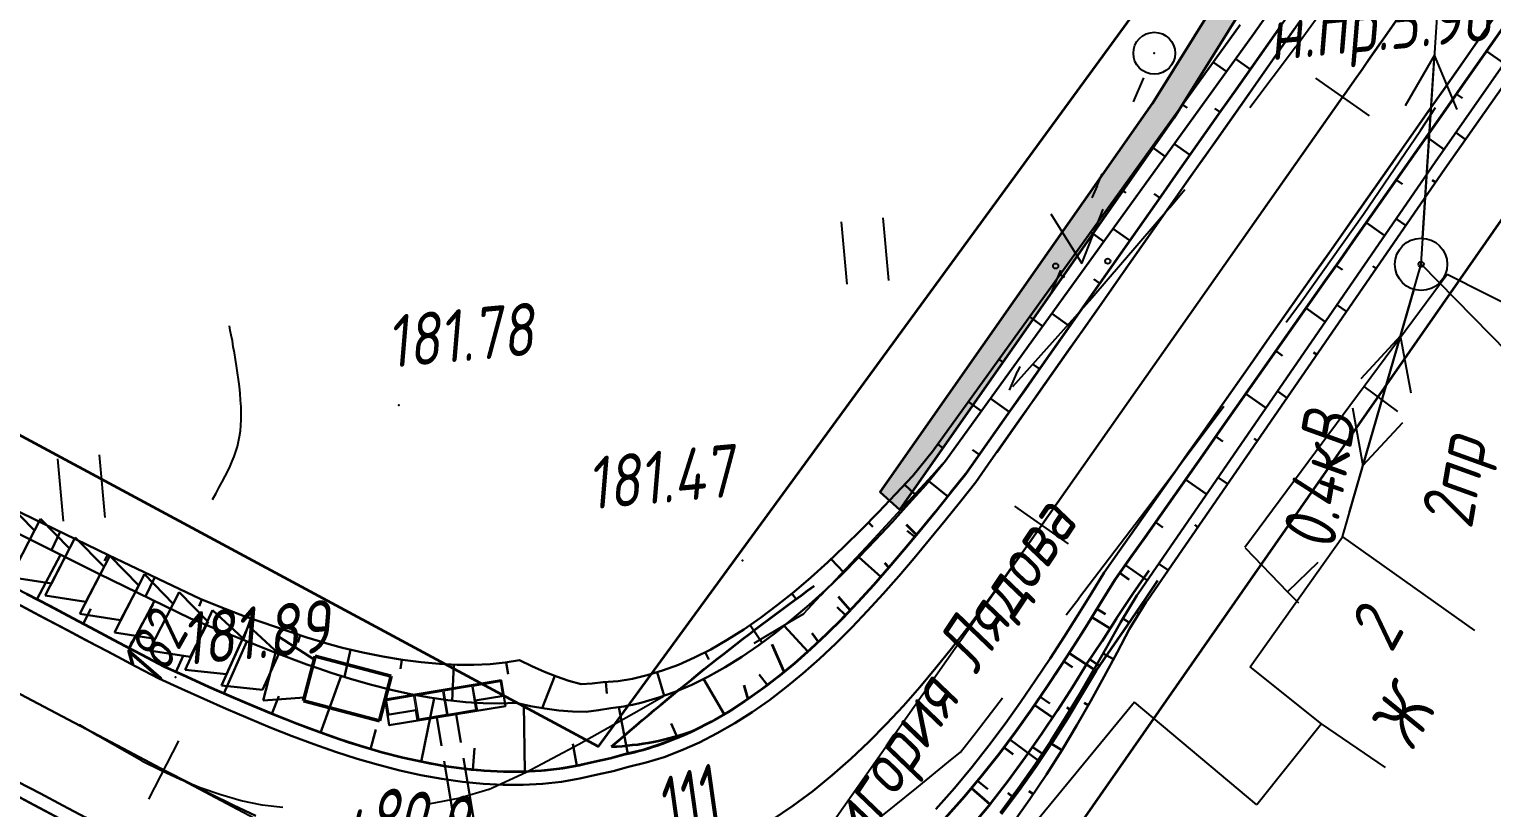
# Paper-space layout 'Лист3' of a CAD drawing. Header units: millimetres. Extents: x -693 to 409, y -3 to 286.
# Drawn here: x 282.4 to 338.3, y 130 to 159.7 of the extents above; entities that cross this region are included whole.
import ezdxf

# ---------------------------------------------------------------- set-up
doc = ezdxf.new("R2010")
doc.units = ezdxf.units.MM
for name, pattern in [('ACAD_ISO02W100', [15, 12, -3]), ('CONTI', [0]), ('STROT', [1.7, 0.5, -1.2])]:
    doc.linetypes.add(name, pattern=pattern)
for name, color, linetype, lineweight in [('10', 1, 'Continuous', 35), ('КОПИЯ_ОСЬ_13_ОТКОСЫ', 7, 'Continuous', 30), ('КОПИЯ_ОСЬ_ГРАНИЦЫ_ПОЛОС', 7, 'Continuous', 30), ('КОПИЯ_ОСЬ_ОТКОСЫ', 7, 'Continuous', 30), ('ОСЬ_ВЕРХ_ПОКРЫТИЯ_ГРАНИЦЫ_ПОЛОС', 7, 'Continuous', 30), ('ОСЬ_ВЕРХ_ПОКРЫТИЯ_ОСЬ', 1, 'Continuous', 30), ('Ось_примыкания', 1, 'Continuous', 35), ('Тротуар', 40, 'Continuous', 35), ('Трубы мет.', 7, 'ACAD_ISO02W100', 30)]:
    doc.layers.add(name, color=color, linetype=linetype, lineweight=lineweight)
for name, color, linetype in [('GOR_BDEFAULT', 212, 'CONTI'), ('NAD_MDEFAULT', 7, 'CONTI'), ('PI_OTDEFAULT', 172, 'CONTI'), ('PI_TTDEFAULT', 5, 'CONTI'), ('SIT_LDEFAULT', 7, 'CONTI'), ('USLZNDEFAULT', 7, 'CONTI'), ('ZAPSKDEFAULT', 7, 'CONTI'), ('канава', 7, 'Continuous'), ('канавы', 14, 'Continuous'), ('КОПИЯ_ОСЬ_ТАНГЕНСЫ', 1, 'Continuous'), ('ОСЬ_ВЕРХ_ПОКРЫТИЯ_ОТКОСЫ', 7, 'Continuous'), ('ОСЬ_ВЕРХ_ПОКРЫТИЯ_ПИКЕТЫ', 1, 'Continuous')]:
    doc.layers.add(name, color=color, linetype=linetype)
doc.styles.add('eskd', font='isocpeur.ttf', dxfattribs={"width": 1.2, "height": 2})
doc.styles.add('SHRFT', font='isocpeui.ttf')
doc.styles.get("Standard").update_dxf_attribs({"font": 'isocpeui.ttf'})

# ---------------------------------------------------------------- blocks, each defined once
blk = doc.blocks.new('BL_2011')
at = {"color": 0}
for p, q in [((0, 0), (0, 2.4)), ((1.6, 0), (1.6, 2.4))]:
    blk.add_line(p, q, dxfattribs=at)
blk = doc.blocks.new('BL_2014')
at = {"color": 0}
for p, q in [((-1, 2), (0, 0)), ((0, 0), (1, 2))]:
    blk.add_line(p, q, dxfattribs=at)
for centre in [(-1, 0), (1, 0)]:
    blk.add_circle(centre, 0.1, dxfattribs=at)
blk = doc.blocks.new('BL_26')
at = {"color": 0}
for radius in [1, 0.1]:
    blk.add_circle((0, 0), radius, dxfattribs=at)
blk = doc.blocks.new('A$C76A07AE2')
at = {"layer": 'Трубы мет.', "linetype": 'Continuous', "lineweight": 0}
for p, q in [((-4, 45), (-1.3, 45)), ((-18.9, 44.2), (-8, 44.2)), ((-18.9, 44.2), (-18.9, 23)), ((-18.9, 23), (0, 23)), ((-18.9, 22.1), (-0.9, 22.1)), ((-18.9, 22.1), (-18.9, 21.8)), ((-18.9, 21.8), (-18.9, 0.5)), ((-0.9, 22.1), (-0.9, 0.5)), ((-18.9, -0.5), (-18.9, -20.5)), ((-0.9, -0.5), (-0.9, -20.5)), ((-18.9, -20.5), (-18.9, -22)), ((-18.9, -22), (-0.9, -22)), ((-0.9, -20.5), (-0.9, -22)), ((-18.9, -23), (0, -23)), ((-18.9, -23), (-18.9, -44.1)), ((-18.9, -44.1), (-8, -44.1))]:
    blk.add_line(p, q, dxfattribs=at)
at = {"layer": 'Трубы мет.', "linetype": 'Continuous'}
blk.add_lwpolyline([(-20, -45), (0, -45), (0, 45), (-20, 45)], close=True, dxfattribs=at)
for points in [[(-8, 45), (-8, 23), (0, 23)], [(-8, -45), (-8, -23), (0, -23)]]:
    blk.add_lwpolyline(points, dxfattribs=at)
at = {"layer": 'Трубы мет.', "linetype": 'Continuous', "lineweight": 0}
for points in [[(-18.9, 0.5), (-0.9, 0.5)], [(-18.9, -0.5), (-0.9, -0.5)]]:
    blk.add_lwpolyline(points, dxfattribs=at)
blk = doc.blocks.new('6')
at = {"layer": 'канава', "color": 5, "linetype": 'Continuous', "lineweight": 30}
for p, q in [((-1.5, -1.25), (-1.5, 1.25)), ((0, 0.75), (-1.5, 1.25)), ((0, 0.75), (0, -0.75)), ((0, -0.75), (-1.5, -1.25))]:
    blk.add_line(p, q, dxfattribs=at)

psp = doc.layouts.new('Лист3')

# ---------------------------------------------------------------- hatches: boundary and pattern name
at = {"layer": 'Тротуар', "lineweight": 30, "ltscale": 7}
psp.add_hatch(color=256, dxfattribs=at).paths.add_polyline_path([(362.212, 210.483), (361.132, 210.669), (357.971, 205.964), (335.791, 173.644), (325.345, 156.91), (314.938, 142.055), (315.693, 141.389), (326.184, 156.366), (336.627, 173.096), (354.232, 198.748), (354.798, 199.572), (358.798, 205.402)])

# ---------------------------------------------------------------- linework, layer by layer
at = {"layer": '10'}
for points in [[(-201.845, 226.09), (-119.354, 211.267), (-58.928, 198.351), (-31.804, 194.53), (-35.738, 185.577), (-30.26, 184.27), (18.471, 176.693), (64.3, 176.26), (69.149, 185.868), (125.989, 184.912), (149.137, 180.801), (153.326, 179.613), (212.384, 159.099), (249.884, 143.094), (249.884, 143.094), (249.884, 143.094), (249.884, 143.094), (292.362, 122.163), (291.967, 119.339), (310.11, 111.491), (377.34, 207.882)], [(360.244, 210.822), (358.1, 207.427), (356.299, 208.751), (331.706, 173.712), (333.589, 172.627), (304.151, 132.344), (257.263, 157.562), (256.294, 158.064), (220.993, 174.412), (210.024, 179.484), (180.567, 192.342), (177.583, 192.692), (134.863, 197.815), (126.861, 198.542), (83.637, 200.677)]]:
    psp.add_lwpolyline(points, dxfattribs=at)
at = {"layer": 'GOR_BDEFAULT', "color": 212, "elevation": 182, "flags": 128}
for points in [[(289.418, 141.781), (289.55, 142.022), (289.67, 142.245), (289.788, 142.458), (289.894, 142.663), (289.999, 142.858), (290.084, 143.057), (290.167, 143.246), (290.238, 143.426), (290.302, 143.618), (290.364, 143.8), (290.407, 143.996), (290.451, 144.191), (290.477, 144.4), (290.493, 144.61), (290.51, 144.83), (290.511, 145.074), (290.503, 145.319), (290.486, 145.575), (290.469, 145.832), (290.443, 146.09), (290.408, 146.36), (290.371, 146.62), (290.335, 146.88), (290.297, 147.13), (290.249, 147.381), (290.207, 147.612), (290.175, 147.84), (290.13, 148.051), (290.092, 148.24), (290.06, 148.408)], [(286.242, 136.178), (286.259, 136.216), (286.286, 136.252), (286.315, 136.308), (286.345, 136.364), (286.387, 136.427), (286.43, 136.501), (286.475, 136.585), (286.531, 136.677), (286.591, 136.788), (286.662, 136.908), (286.737, 137.047), (286.823, 137.195), (286.922, 137.36), (287.025, 137.545), (287.141, 137.749)]]:
    psp.add_lwpolyline(points, dxfattribs=at)
at = {"layer": 'PI_TTDEFAULT', "color": 5}
for p in [(325.417, 158.828, 181.232), (296.542, 145.386, 181.777), (309.675, 139.445, 181.468), (287.995, 134.984, 181.892)]:
    psp.add_point(p, dxfattribs=at)
at = {"layer": 'SIT_LDEFAULT', "color": 7}
for p, q in [((335.618, 150.763), (337.038, 172.831)), ((333.287, 162.467), (330.824, 159.055)), ((330.814, 159.057), (329.066, 156.739)), ((336.129, 158.751), (335.004, 156.814)), ((335.677, 151.757), (336.129, 158.751)), ((337.001, 156.684), (336.129, 158.751)), ((324.622, 156.976), (325.022, 157.891)), ((335.593, 155.871), (336.171, 156.755)), ((333.421, 152.682), (335.593, 155.871)), ((323.046, 153.3), (323.247, 153.762)), ((323.237, 153.764), (323.427, 154.218)), ((326.58, 153.615), (326.015, 152.921)), ((326.005, 152.923), (323.026, 149.467)), ((331.029, 149.329), (333.421, 152.682)), ((321.46, 149.625), (321.851, 150.542)), ((332.61, 140.352), (335.618, 150.763)), ((344.478, 141.74), (335.618, 150.763)), ((336.617, 150.378), (333.445, 146.093)), ((340.78, 148.272), (336.617, 150.378)), ((323.026, 149.467), (319.999, 146.081)), ((330.459, 148.555), (331.029, 149.329)), ((335.342, 149.805), (333.393, 143.078)), ((332.886, 141.309), (334.834, 148.036)), ((334.834, 148.036), (333.313, 146.39)), ((335.237, 145.836), (334.834, 148.036)), ((319.885, 145.949), (320.191, 146.667)), ((320.201, 146.666), (320.285, 146.864)), ((333.445, 146.093), (328.876, 139.938)), ((334.732, 145.141), (333.445, 146.093)), ((325.302, 141.638), (328.08, 145.341)), ((332.99, 145.278), (333.393, 143.078)), ((333.393, 143.078), (334.914, 144.724)), ((316.907, 142.676), (314.399, 139.952)), ((317.309, 143.125), (316.907, 142.676)), ((322.525, 137.996), (325.302, 141.638)), ((329.088, 135.387), (332.61, 140.352)), ((332.61, 140.352), (337.657, 136.775)), ((314.399, 139.952), (312.66, 138.1)), ((328.886, 139.937), (330.515, 138.256)), ((331.67, 139.367), (330.515, 138.256)), ((330.515, 138.256), (330.928, 137.83)), ((312.65, 138.101), (312.004, 137.411)), ((322.052, 137.368), (322.535, 137.995)), ((311.471, 137.086), (310.114, 136.275)), ((312.014, 137.409), (311.471, 137.086)), ((331.807, 133.204), (329.088, 135.387)), ((306.661, 134.25), (305.726, 133.711)), ((318.603, 132.887), (319.609, 134.196)), ((305.726, 133.711), (303.413, 132.414)), ((324.655, 134.038), (318.086, 126.046)), ((329.339, 130.118), (324.655, 134.038)), ((285.035, 132.753), (284.325, 133.17)), ((331.807, 133.204), (329.339, 130.118)), ((334.262, 131.544), (331.807, 133.204)), ((286.707, 131.796), (285.035, 132.753)), ((318.004, 132.118), (318.603, 132.887)), ((303.413, 132.414), (301.403, 131.349)), ((317.545, 131.75), (318.004, 132.118)), ((287.433, 131.418), (286.705, 131.786)), ((288.176, 131.077), (287.435, 131.428)), ((316.339, 130.76), (317.545, 131.75)), ((288.944, 130.762), (288.176, 131.077)), ((301.403, 131.349), (299.97, 130.683)), ((289.73, 130.495), (288.944, 130.762)), ((290.513, 130.269), (289.73, 130.495)), ((298.87, 130.364), (297.673, 130.134)), ((299.971, 130.693), (298.87, 130.364)), ((314.631, 129.38), (316.339, 130.76)), ((291.306, 130.102), (290.513, 130.269)), ((292.101, 130.006), (291.306, 130.102)), ((297.672, 130.124), (297.621, 130.123))]:
    psp.add_line(p, q, dxfattribs=at)
psp.add_circle((325.417, 158.828), 0.8, dxfattribs=at)
at = {"layer": 'канавы', "color": 5, "lineweight": 50}
for p, q in [((296.242, 135.028), (293.341, 135.791)), ((295.794, 133.326), (296.242, 135.028)), ((292.893, 134.089), (295.794, 133.326))]:
    psp.add_line(p, q, dxfattribs=at)
psp.add_lwpolyline([(292.893, 134.089), (293.341, 135.791)], dxfattribs=at)
at = {"layer": 'КОПИЯ_ОСЬ_13_ОТКОСЫ'}
for points in [[(317.739, 129.95), (318.466, 130.793), (319.158, 131.646), (319.817, 132.506), (320.448, 133.371), (321.053, 134.237), (321.635, 135.102), (322.198, 135.965), (322.744, 136.823), (323.278, 137.676), (323.915, 138.705), (337.125, 157.485), (344.753, 168.402)], [(272.513, 145.184), (283.277, 139.83), (285.07, 138.942), (288.576, 137.23), (289.496, 136.85), (291.726, 135.956), (293.02, 135.476), (293.445, 135.329), (293.948, 135.159), (294.729, 134.916), (295.496, 134.697), (296.248, 134.506), (296.985, 134.342), (297.706, 134.209), (298.409, 134.105), (299.093, 134.034), (299.756, 133.994), (300.396, 133.986), (301.012, 134.01), (301.568, 133.886), (302.116, 133.79), (302.654, 133.721), (303.182, 133.681), (303.697, 133.669), (304.171, 133.725), (304.643, 133.807), (304.837, 133.826), (304.939, 133.839), (305.041, 133.854), (305.142, 133.871), (305.243, 133.891), (305.464, 133.931), (305.576, 133.954), (305.687, 133.98), (305.834, 134.019), (306.48, 134.207), (307.102, 134.431), (307.732, 134.7), (308.369, 135.014), (309.01, 135.371), (309.653, 135.77), (310.296, 136.21), (310.939, 136.687), (311.58, 137.201), (312.219, 137.749), (312.857, 138.328), (313.493, 138.937), (314.128, 139.573), (314.764, 140.234), (315.4, 140.917), (316.039, 141.619), (316.682, 142.339), (317.441, 143.26), (329.207, 159.557), (334.966, 167.716)], [(272.513, 145.184), (283.277, 139.829), (285.07, 138.942), (288.577, 137.23), (289.496, 136.85), (291.726, 135.956), (293.02, 135.477), (293.444, 135.329), (293.949, 135.159), (294.729, 134.915), (295.496, 134.697), (296.248, 134.506), (296.985, 134.343), (297.706, 134.209), (298.409, 134.106), (299.093, 134.034), (299.756, 133.994), (300.396, 133.986), (301.012, 134.01), (301.568, 133.886), (302.116, 133.79), (302.654, 133.721), (303.182, 133.681), (303.697, 133.669), (304.171, 133.725), (304.644, 133.808), (304.837, 133.826), (304.939, 133.839), (305.041, 133.854), (305.142, 133.871), (305.243, 133.891), (305.464, 133.931), (305.575, 133.954), (305.687, 133.98), (305.834, 134.019), (306.48, 134.207), (307.102, 134.431), (307.732, 134.7), (308.369, 135.014), (309.01, 135.371), (309.653, 135.77), (310.296, 136.21), (310.939, 136.687), (311.58, 137.201), (312.219, 137.749), (312.857, 138.328), (313.493, 138.937), (314.128, 139.573), (314.764, 140.234), (315.4, 140.917), (316.039, 141.619), (316.682, 142.339), (317.441, 143.26), (329.207, 159.557), (334.966, 167.716)], [(319.526, 129.806), (320.207, 130.723), (320.85, 131.642), (321.46, 132.56), (322.04, 133.476), (322.593, 134.387), (323.123, 135.291), (323.634, 136.187), (324.129, 137.074), (324.755, 138.114), (324.815, 138.194), (336.155, 154.67), (341.896, 162.875)], [(319.526, 129.806), (320.207, 130.723), (320.851, 131.642), (321.46, 132.56), (322.04, 133.476), (322.592, 134.387), (323.123, 135.291), (323.634, 136.187), (324.129, 137.074), (324.755, 138.114), (324.815, 138.194), (336.155, 154.67), (341.896, 162.875)], [(319.989, 129.375), (320.662, 130.323), (321.294, 131.271), (321.891, 132.216), (322.455, 133.156), (322.991, 134.089), (323.503, 135.014), (323.995, 135.929), (324.47, 136.833), (325.106, 137.867), (325.166, 137.947), (336.524, 154.41), (342.287, 162.602)], [(276.628, 141.169), (287.596, 135.375), (288.503, 134.964), (290.291, 134.171), (291.611, 133.613), (293.002, 133.065), (293.812, 132.77), (294.616, 132.498), (295.415, 132.251), (296.207, 132.031), (296.993, 131.839), (297.771, 131.679), (298.541, 131.55), (299.3, 131.454), (300.048, 131.394), (300.783, 131.369), (301.471, 131.38), (302.144, 131.425), (302.799, 131.503), (303.432, 131.616), (304.043, 131.763), (304.614, 131.884), (305.178, 132.037), (305.372, 132.075), (305.541, 132.114), (305.708, 132.157), (305.873, 132.206), (306.051, 132.255), (306.233, 132.309), (306.412, 132.369), (306.589, 132.435), (306.688, 132.468), (306.883, 132.539), (307.076, 132.615), (307.266, 132.699), (307.478, 132.786), (307.687, 132.88), (307.893, 132.982), (308.619, 133.362), (309.29, 133.758), (309.955, 134.194), (310.614, 134.67), (311.265, 135.181), (311.909, 135.726), (312.544, 136.303), (313.173, 136.91), (313.794, 137.544), (314.409, 138.203), (315.02, 138.886), (315.627, 139.589), (316.232, 140.31), (316.837, 141.048), (317.444, 141.8), (318.19, 142.733), (331.396, 161.507)], [(280.032, 142.258), (285.442, 139.645), (288.967, 137.969), (289.891, 137.6), (290.623, 137.325), (291.256, 137.098), (293.019, 136.507), (293.448, 136.375), (293.875, 136.251), (294.379, 136.112), (295.163, 135.932), (295.928, 135.778), (296.672, 135.653), (297.394, 135.558), (298.093, 135.493), (298.765, 135.46), (299.41, 135.459), (300.025, 135.489), (300.607, 135.55), (301.153, 135.641), (301.627, 135.408), (302.1, 135.199), (302.57, 135.014), (303.039, 134.853), (303.507, 134.719), (303.925, 134.746), (304.345, 134.798), (304.918, 134.842), (305.465, 134.929), (306.034, 135.062), (306.622, 135.241), (307.225, 135.466), (307.839, 135.737), (308.462, 136.052), (309.093, 136.412), (309.728, 136.813), (310.366, 137.255), (311.006, 137.735), (311.648, 138.251), (312.291, 138.802), (312.934, 139.384), (313.579, 139.996), (314.226, 140.635), (314.876, 141.298), (315.53, 141.983), (316.189, 142.687), (316.945, 143.609), (328.704, 159.911)], [(338.121, 158.904), (338.793, 158.433)], [(327.675, 158.484), (328.173, 158.125)], [(329.082, 158.217), (328.523, 158.609)], [(336.972, 157.267), (337.197, 157.108)], [(326.505, 156.862), (326.671, 156.743)], [(327.931, 156.581), (327.731, 156.721)], [(335.821, 155.631), (336.497, 155.156)], [(337.318, 155.535), (336.946, 155.797)], [(325.335, 155.24), (325.832, 154.882)], [(326.78, 154.945), (326.181, 155.366)], [(334.67, 153.995), (334.905, 153.83)], [(336.17, 153.897), (336.047, 153.982)], [(324.165, 153.618), (324.33, 153.499)], [(325.629, 153.309), (325.416, 153.459)], [(324.479, 151.673), (323.84, 152.123)], [(333.52, 152.359), (334.224, 151.864)], [(335.034, 152.251), (334.665, 152.505)], [(322.995, 151.996), (323.49, 151.639)], [(332.369, 150.724), (332.615, 150.551)], [(333.898, 150.605), (333.777, 150.688)], [(321.825, 150.374), (321.99, 150.256)], [(323.328, 150.038), (323.102, 150.197)], [(320.655, 148.752), (321.149, 148.396)], [(322.177, 148.402), (321.498, 148.88)], [(331.218, 149.088), (331.956, 148.569)], [(332.763, 148.958), (332.397, 149.21)], [(319.485, 147.13), (319.649, 147.012)], [(330.068, 147.452), (330.325, 147.271)], [(331.627, 147.312), (331.506, 147.395)], [(321.027, 146.766), (320.787, 146.935)], [(318.315, 145.508), (318.807, 145.153)], [(319.876, 145.13), (319.156, 145.637)], [(328.917, 145.816), (329.688, 145.274)], [(330.491, 145.666), (330.129, 145.915)], [(317.145, 143.886), (317.31, 143.767)], [(327.766, 144.18), (328.034, 143.992)], [(329.355, 144.02), (329.236, 144.102)], [(318.725, 143.494), (318.472, 143.673)], [(328.219, 142.374), (327.862, 142.621)], [(315.87, 142.347), (316.316, 141.93)], [(317.522, 141.898), (316.796, 142.478)], [(326.616, 142.545), (327.42, 141.979)], [(314.488, 140.902), (314.656, 140.737)], [(325.465, 140.908), (325.744, 140.712)], [(283.595, 140.537), (283.258, 139.839)], [(316.261, 140.346), (315.972, 140.583)], [(327.084, 140.727), (326.966, 140.809)], [(282.698, 137.963), (283.6, 139.67)], [(285.396, 139.667), (285.284, 139.434)], [(313.059, 139.503), (313.546, 138.99)], [(314.964, 138.823), (314.128, 139.572)], [(324.314, 139.273), (325.152, 138.684)], [(325.948, 139.081), (325.594, 139.326)], [(287.202, 138.808), (286.852, 138.072)], [(311.559, 138.18), (311.729, 137.969)], [(284.466, 137.028), (284.767, 137.598)], [(286.235, 136.095), (287.192, 137.906)], [(289.01, 137.952), (288.909, 137.7)], [(313.607, 137.354), (313.289, 137.666)], [(323.227, 137.595), (323.55, 137.393)], [(290.876, 137.234), (290.583, 136.414)], [(324.832, 137.422), (324.704, 137.501)], [(292.77, 136.59), (292.677, 136.315)], [(309.963, 136.976), (310.427, 136.307)], [(312.17, 135.964), (311.272, 136.954)], [(289.842, 134.37), (290.724, 136.358)], [(294.692, 136.04), (294.453, 135.002)], [(308.251, 135.945), (308.392, 135.667)], [(322.158, 135.905), (323.116, 135.28)], [(323.859, 135.676), (323.464, 135.888)], [(288.015, 135.185), (288.297, 135.807)], [(296.654, 135.656), (296.595, 135.306)], [(298.644, 135.466), (298.576, 134.088)], [(300.639, 135.555), (300.715, 135.102)], [(293.547, 132.867), (294.337, 135.037)], [(302.504, 135.04), (302.019, 133.807)], [(304.449, 134.804), (304.485, 134.364)], [(306.408, 135.176), (306.681, 134.279)], [(308.974, 133.571), (308.178, 134.92)], [(310.633, 134.685), (310.311, 135.096)], [(291.681, 133.585), (291.947, 134.259)], [(321.053, 134.238), (321.423, 133.989)], [(297.387, 131.758), (297.888, 134.182)], [(301.359, 131.378), (301.319, 133.942)], [(305.29, 132.059), (304.947, 133.84)], [(322.896, 133.923), (322.737, 134.014)], [(307.193, 132.666), (306.949, 133.218)], [(295.447, 132.242), (295.653, 132.984)], [(319.892, 132.609), (320.97, 131.822)], [(299.362, 131.449), (299.428, 132.272)], [(303.344, 131.601), (303.194, 132.442)], [(321.881, 132.2), (321.416, 132.494)], [(280.877, 131.01), (284.324, 129.187)], [(318.661, 131.034), (319.057, 130.712)], [(320.794, 130.521), (320.616, 130.64)]]:
    psp.add_lwpolyline(points, dxfattribs=at)
at = {"layer": 'КОПИЯ_ОСЬ_ГРАНИЦЫ_ПОЛОС'}
for points in [[(331.235, 160.407), (330.661, 159.591), (330.088, 158.775), (329.513, 157.959), (328.939, 157.142), (328.364, 156.326), (327.79, 155.509), (327.215, 154.693), (326.641, 153.876), (326.066, 153.06), (325.492, 152.243), (324.918, 151.427), (324.343, 150.61), (323.769, 149.794), (323.194, 148.977), (322.62, 148.161), (322.045, 147.344), (321.471, 146.528), (320.896, 145.711), (320.322, 144.895), (319.748, 144.078), (319.173, 143.262), (318.599, 142.445), (318.006, 141.703), (317.417, 140.97), (316.829, 140.249), (316.24, 139.541), (315.65, 138.849), (315.055, 138.174), (314.456, 137.518), (313.85, 136.884), (313.237, 136.274), (312.616, 135.69), (311.986, 135.133), (311.348, 134.607), (310.701, 134.113), (310.045, 133.653), (309.382, 133.229), (308.712, 132.844), (308.037, 132.499), (307.358, 132.197), (306.678, 131.938), (305.998, 131.725), (305.322, 131.558), (304.731, 131.398), (304.133, 131.271), (303.455, 131.112), (302.753, 130.993), (302.029, 130.914), (301.287, 130.875), (300.529, 130.875), (299.758, 130.913), (298.975, 130.989), (298.182, 131.1), (297.381, 131.246), (296.573, 131.425), (295.76, 131.634), (294.941, 131.872), (294.118, 132.137), (293.29, 132.426), (292.459, 132.738), (291.623, 133.069), (290.782, 133.417), (289.936, 133.781), (289.085, 134.156), (288.227, 134.541), (287.362, 134.933), (286.483, 135.398), (285.604, 135.863), (284.725, 136.327), (283.846, 136.792), (282.967, 137.257), (282.088, 137.722)], [(319.406, 143.592), (319.843, 144.213), (320.418, 145.031), (320.993, 145.848), (321.568, 146.666), (322.143, 147.483), (322.718, 148.3), (323.293, 149.118), (323.868, 149.935), (324.443, 150.753), (325.019, 151.57), (325.594, 152.388), (326.169, 153.205), (326.744, 154.023), (327.319, 154.84), (327.894, 155.658), (328.469, 156.475), (329.044, 157.292), (329.62, 158.11), (330.194, 158.927), (330.769, 159.744)], [(324.219, 140.007), (324.38, 140.236), (324.956, 141.053), (325.531, 141.871), (326.106, 142.688), (326.681, 143.505), (327.256, 144.323), (327.831, 145.14), (328.406, 145.958), (328.981, 146.775), (329.556, 147.592), (330.131, 148.41), (330.706, 149.227), (331.281, 150.044), (331.856, 150.862), (332.431, 151.679), (333.006, 152.496), (333.581, 153.314), (334.157, 154.131), (334.732, 154.949), (335.307, 155.767), (335.882, 156.585), (336.457, 157.404), (337.032, 158.222), (337.607, 159.041), (338.181, 159.86)], [(278.13, 139.814), (278.405, 139.669), (279.287, 139.203), (280.168, 138.737), (281.05, 138.271), (281.931, 137.805), (282.813, 137.339), (283.694, 136.872), (284.576, 136.406), (285.457, 135.94), (285.604, 135.863)]]:
    psp.add_lwpolyline(points, dxfattribs=at)
at = {"layer": 'КОПИЯ_ОСЬ_ТАНГЕНСЫ'}
for p, q in [((307.211, 121.046), (341.83, 170.252)), ((220.201, 167.046), (307.211, 121.046))]:
    psp.add_line(p, q, dxfattribs=at)
at = {"layer": 'ОСЬ_ВЕРХ_ПОКРЫТИЯ_ГРАНИЦЫ_ПОЛОС'}
for points in [[(338.44, 160.23), (337.866, 159.412), (337.293, 158.594), (336.719, 157.776), (336.144, 156.958), (335.57, 156.14), (334.995, 155.323), (334.42, 154.506), (333.846, 153.69), (333.271, 152.873), (332.697, 152.057), (332.123, 151.24), (331.548, 150.424), (330.974, 149.607), (330.399, 148.791), (329.825, 147.974), (329.25, 147.158), (328.676, 146.341), (328.101, 145.525), (327.527, 144.708), (326.953, 143.892), (326.378, 143.075), (325.804, 142.259), (325.229, 141.442), (324.655, 140.626), (324.08, 139.809), (323.506, 138.993), (323.002, 138.178), (322.49, 137.356), (321.967, 136.53), (321.431, 135.701), (320.879, 134.869), (320.308, 134.038), (319.715, 133.208), (319.097, 132.382), (318.452, 131.562), (317.776, 130.751), (317.068, 129.952)], [(317.436, 129.614), (318.156, 130.425), (318.841, 131.247), (319.494, 132.077), (320.119, 132.913), (320.718, 133.751), (321.294, 134.589), (321.85, 135.427), (322.388, 136.261), (322.913, 137.09), (323.426, 137.914), (323.923, 138.717), (324.489, 139.522), (325.064, 140.338), (325.638, 141.155), (326.213, 141.971), (326.787, 142.788), (327.361, 143.604), (327.936, 144.421), (328.51, 145.237), (329.085, 146.054), (329.659, 146.87), (330.234, 147.687), (330.808, 148.503), (331.383, 149.32), (331.957, 150.136), (332.532, 150.953), (333.106, 151.769), (333.68, 152.586), (334.255, 153.402), (334.829, 154.219), (335.404, 155.035), (335.979, 155.853), (336.553, 156.67), (337.128, 157.488), (337.702, 158.306), (338.276, 159.125), (338.849, 159.943)], [(282.321, 138.164), (283.201, 137.699), (284.08, 137.234), (284.959, 136.769), (285.838, 136.305), (286.717, 135.84), (287.583, 135.382), (288.433, 134.997), (289.288, 134.613), (290.136, 134.239), (290.976, 133.878), (291.81, 133.532), (292.638, 133.204), (293.461, 132.897), (294.277, 132.611), (295.088, 132.351), (295.892, 132.116), (296.69, 131.911), (297.48, 131.736), (298.262, 131.594), (299.034, 131.485), (299.794, 131.412), (300.542, 131.375), (301.274, 131.375), (301.989, 131.413), (302.684, 131.489), (303.356, 131.603), (304.024, 131.759), (304.614, 131.884), (305.197, 132.042), (305.863, 132.206), (306.514, 132.411), (307.167, 132.659), (307.821, 132.951), (308.474, 133.284), (309.123, 133.657), (309.767, 134.068), (310.405, 134.516), (311.037, 134.999), (311.661, 135.514), (312.279, 136.059), (312.889, 136.634), (313.493, 137.234), (314.09, 137.86), (314.683, 138.508), (315.272, 139.176), (315.858, 139.863), (316.443, 140.567), (317.028, 141.285), (317.616, 142.016), (318.198, 142.745), (318.764, 143.549), (319.339, 144.366), (319.913, 145.182), (320.488, 145.999), (321.062, 146.815), (321.636, 147.632), (322.211, 148.448), (322.785, 149.265), (323.36, 150.081), (323.934, 150.898), (324.509, 151.714), (325.083, 152.531), (325.658, 153.347), (326.232, 154.164), (326.806, 154.98), (327.381, 155.797), (327.955, 156.613), (328.53, 157.43), (329.104, 158.246), (329.679, 159.063), (330.252, 159.879)], [(286.627, 128.383), (286.207, 128.632), (285.378, 129.132), (284.558, 129.629), (283.696, 130.085), (282.834, 130.54), (281.972, 130.996)], [(281.739, 130.554), (282.601, 130.098), (283.463, 129.643), (284.311, 129.194), (285.119, 128.704), (285.95, 128.203), (286.795, 127.702), (287.654, 127.204), (287.718, 127.168)]]:
    psp.add_lwpolyline(points, dxfattribs=at)
at = {"layer": 'ОСЬ_ВЕРХ_ПОКРЫТИЯ_ОСЬ'}
psp.add_lwpolyline([(310.808, 129.538), (311.597, 130.071), (312.361, 130.64), (313.1, 131.24), (313.815, 131.869), (314.507, 132.524), (315.177, 133.201), (315.826, 133.898), (316.456, 134.612), (317.068, 135.342), (317.664, 136.084), (318.248, 136.837), (318.819, 137.598), (319.382, 138.367), (319.937, 139.141), (320.488, 139.918), (321.036, 140.696), (321.036, 140.696), (332.483, 156.966), (332.483, 156.966, 0.002707), (351.033, 183.638)], format="xyb", dxfattribs=at)
psp.add_lwpolyline([(274.651, 138.255), (282.522, 134.099), (282.522, 134.099), (285.971, 132.275), (285.971, 132.275), (286.813, 131.831), (287.657, 131.389), (288.503, 130.952), (289.353, 130.522), (290.208, 130.103), (291.07, 129.697)], dxfattribs=at)
at = {"layer": 'ОСЬ_ВЕРХ_ПОКРЫТИЯ_ОТКОСЫ'}
psp.add_lwpolyline([(317.739, 129.95), (318.466, 130.793), (319.158, 131.646), (319.817, 132.506), (320.448, 133.371), (321.053, 134.237), (321.635, 135.102), (322.198, 135.965), (322.744, 136.823), (323.278, 137.676), (323.915, 138.705), (324.587, 139.66)], dxfattribs=at)
at = {"layer": 'ОСЬ_ВЕРХ_ПОКРЫТИЯ_ПИКЕТЫ'}
for p, q in [((333.64, 156.439), (331.596, 157.877)), ((322.132, 140.082), (320.087, 141.52)), ((286.975, 130.334), (288.131, 132.551))]:
    psp.add_line(p, q, dxfattribs=at)
at = {"layer": 'Ось_примыкания', "color": 0, "ltscale": 7}
for p, q in [((316.33, 140.431), (315.944, 140.815)), ((315.272, 139.176), (315.122, 139.342)), ((313.792, 137.547), (313.35, 138.062)), ((312.584, 136.346), (312.339, 136.676)), ((311.267, 135.189), (310.803, 136.235)), ((309.89, 134.155), (309.733, 134.682))]:
    psp.add_line(p, q, dxfattribs=at)
at = {"layer": 'Ось_примыкания', "color": 0}
for p, q in [((324.102, 138.971), (324.454, 138.724)), ((323.031, 137.282), (323.733, 136.844)), ((324.455, 137.06), (324.252, 137.2)), ((321.957, 135.596), (322.293, 135.376)), ((323.317, 135.415), (322.954, 135.665)), ((320.842, 133.935), (321.538, 133.449)), ((322.279, 133.706), (322.075, 133.831)), ((319.67, 132.315), (320.025, 132.043)), ((321.2, 132.022), (320.764, 132.313)), ((318.427, 130.748), (319.137, 130.136)), ((320.052, 130.385), (319.824, 130.555))]:
    psp.add_line(p, q, dxfattribs=at)
at = {"layer": 'Ось_примыкания', "linetype": 'Continuous'}
for points in [[(317.436, 129.614), (318.156, 130.425), (318.841, 131.247), (319.494, 132.077), (320.119, 132.913), (320.718, 133.751), (321.294, 134.589), (321.85, 135.427), (322.388, 136.261), (322.913, 137.09), (323.426, 137.914), (323.923, 138.717), (324.489, 139.522), (325.064, 140.338), (325.638, 141.155), (326.213, 141.971), (326.787, 142.788), (327.361, 143.604), (327.936, 144.421), (328.51, 145.237), (329.085, 146.054), (329.659, 146.87), (330.234, 147.687), (330.808, 148.503), (331.383, 149.32), (331.957, 150.136), (332.532, 150.953), (333.106, 151.769), (333.68, 152.586), (334.255, 153.402), (334.829, 154.219), (335.404, 155.035), (335.979, 155.853), (336.553, 156.67), (337.128, 157.488), (337.702, 158.306), (338.276, 159.125), (338.849, 159.943)], [(338.85, 159.943), (338.276, 159.125), (337.702, 158.307), (337.128, 157.488), (336.554, 156.671), (335.979, 155.853), (335.404, 155.035), (334.829, 154.219), (334.255, 153.402), (333.68, 152.586), (333.106, 151.769), (332.532, 150.953), (331.957, 150.136), (331.383, 149.32), (330.808, 148.503), (330.234, 147.687), (329.659, 146.87), (329.085, 146.054), (328.51, 145.237), (327.936, 144.421), (327.361, 143.604), (326.787, 142.788), (326.213, 141.971), (325.638, 141.155), (325.064, 140.338), (324.489, 139.522), (323.923, 138.717), (323.426, 137.914), (322.913, 137.09), (322.388, 136.261), (321.85, 135.427), (321.294, 134.589), (320.718, 133.751), (320.119, 132.913), (319.494, 132.077), (318.841, 131.247), (318.156, 130.425), (317.436, 129.614)], [(330.252, 159.878), (329.679, 159.063), (329.104, 158.246), (328.53, 157.43), (327.955, 156.613), (327.381, 155.797), (326.806, 154.98), (326.232, 154.164), (325.658, 153.347), (325.083, 152.531), (324.509, 151.714), (323.934, 150.898), (323.36, 150.081), (322.785, 149.265), (322.211, 148.448), (321.636, 147.632), (321.062, 146.815), (320.488, 145.999), (319.913, 145.182), (319.339, 144.366), (318.764, 143.549), (318.198, 142.745), (317.616, 142.016), (317.028, 141.285), (316.443, 140.567), (315.858, 139.863), (315.272, 139.176), (314.683, 138.508), (314.09, 137.86), (313.493, 137.234), (312.889, 136.634), (312.279, 136.059), (311.661, 135.514), (311.037, 134.999), (310.405, 134.516), (309.767, 134.068), (309.123, 133.657), (308.474, 133.284), (307.821, 132.951), (307.167, 132.659), (306.514, 132.411), (305.863, 132.206), (305.197, 132.042), (304.614, 131.884), (304.024, 131.759), (303.356, 131.603), (302.684, 131.489), (301.989, 131.413), (301.274, 131.375), (300.542, 131.375), (299.794, 131.412), (299.034, 131.485), (298.262, 131.594), (297.48, 131.736), (296.69, 131.911), (295.892, 132.116), (295.088, 132.351), (294.277, 132.611), (293.461, 132.897), (292.638, 133.204), (291.81, 133.532), (290.976, 133.878), (290.136, 134.239), (289.288, 134.613), (288.433, 134.997), (287.583, 135.382), (286.717, 135.84), (285.838, 136.305), (284.959, 136.769), (284.08, 137.234), (283.201, 137.699), (282.321, 138.164)]]:
    psp.add_lwpolyline(points, dxfattribs=at)
at = {"layer": 'Ось_примыкания', "color": 0, "ltscale": 7}
for points in [[(318.422, 129.273), (319.152, 130.154), (319.844, 131.042), (320.5, 131.935), (321.124, 132.829), (321.72, 133.722), (322.291, 134.612), (322.84, 135.497), (323.43, 136.365), (323.976, 137.229), (324.609, 138.191), (325.216, 139.068)], [(319.581, 129.755), (320.266, 130.671), (320.912, 131.59), (321.524, 132.508), (322.107, 133.424), (322.663, 134.335), (323.195, 135.238), (323.783, 136.091), (324.376, 136.946), (325.101, 138.001), (325.101, 138.001), (325.55, 138.681)]]:
    psp.add_lwpolyline(points, dxfattribs=at)
for points in [[(304.669, 132.335, -0.023285), (312.414, 138.478, -576806154.95957)], [(304.669, 132.335, 0.076565), (307.821, 132.951, -0.967444)]]:
    psp.add_lwpolyline(points, format="xyb", dxfattribs=at)
at = {"layer": 'Тротуар', "linetype": 'Continuous'}
for points in [[(314.938, 142.055), (314.938, 142.055), (325.345, 156.91), (335.791, 173.644), (357.971, 205.964), (361.132, 210.669)], [(315.693, 141.389), (315.693, 141.389), (326.179, 156.358), (336.627, 173.096), (358.798, 205.402), (362.212, 210.483)]]:
    psp.add_lwpolyline(points, dxfattribs=at)
at = {"layer": 'Тротуар', "linetype": 'STROT', "lineweight": 30, "ltscale": 7}
psp.add_lwpolyline([(315.693, 141.389), (314.938, 142.055)], dxfattribs=at)
at = {"layer": 'Трубы мет.', "linetype": 'Continuous', "lineweight": 30, "ltscale": 0.06}
psp.add_lwpolyline([(296.171, 133.15), (300.611, 133.886), (300.447, 134.873), (296.008, 134.137)], close=True, dxfattribs=at)
at = {"layer": 'Трубы мет.', "lineweight": 30}
psp.add_lwpolyline([(299.747, 133.743), (297.034, 133.293)], dxfattribs=at)
at = {"layer": 'Трубы мет.', "ltscale": 0.2}
for points in [[(300.134, 120.528), (297.992, 133.452)], [(300.874, 120.651), (298.732, 133.575)]]:
    psp.add_lwpolyline(points, dxfattribs=at)

# ---------------------------------------------------------------- block references
at = {"layer": 'USLZNDEFAULT', "color": 7}
for name, p, rotation in [('BL_2014', (322.645, 150.791), 5.244115039693725), ('BL_26', (335.618, 150.763), 42.24411503969376)]:
    psp.add_blockref(name, p, dxfattribs=dict(at, rotation=rotation))
at = {"layer": 'ZAPSKDEFAULT', "color": 7, "rotation": 5.244115039693725}
for p in [(313.681, 149.999), (283.714, 140.946)]:
    psp.add_blockref('BL_2011', p, dxfattribs=at)
at = {"layer": 'КОПИЯ_ОСЬ_ОТКОСЫ', "linetype": 'Continuous'}
for p, rotation in [((282.264, 139.925), 332.676550820366), ((283.596, 139.237), 332.676550820366), ((284.921, 138.533), 332.676550820366), ((286.246, 137.83), 332.676550820366), ((287.57, 137.124), 332.676550820366), ((288.903, 136.436), 332.676550820366), ((290.257, 135.791), 335.5499239130094), ((291.634, 135.194), 335.5499239130094), ((293.117, 134.94), 345.7004575527693)]:
    psp.add_blockref('6', p, dxfattribs=dict(at, rotation=rotation))
at = {"layer": 'Трубы мет.', "lineweight": 30, "ltscale": 7, "xscale": 0.05000000000000002, "yscale": 0.05000000000000002, "zscale": 0.05000000000000002, "rotation": 279.4109493248372}
psp.add_blockref('A$C76A07AE2', (298.391, 133.518), dxfattribs=at)

# ---------------------------------------------------------------- texts
at = {"layer": 'GOR_BDEFAULT', "color": 212, "style": 'SHRFT', "width": 0.75}
psp.add_text('182', height=1.7223, rotation=60.5948, dxfattribs=at).set_placement((287.302, 134.538, 182))
at = {"layer": 'NAD_MDEFAULT', "color": 7, "style": 'eskd', "oblique": 10, "width": 0.8}
for s, rotation, p in [('н.пр.5.96', 5.2441, (329.894, 158.553, 180)), ('0.4кВ', 80.2441, (332.266, 139.785)), ('2пр', 80.2441, (337.555, 140.604)), ('ул.Григория Лядова', 56.2441, (311.356, 124.2)), ('2', 60.9459, (334.488, 135.86)), ('Ж', 60.9459, (335.288, 132.121))]:
    psp.add_text(s, height=2, rotation=rotation, dxfattribs=at).set_placement(p)
at = {"layer": 'PI_OTDEFAULT', "color": 172, "style": 'eskd', "oblique": 10, "width": 0.8}
for s, p in [('181.78', (296.17, 146.799)), ('181.47', (303.825, 141.387)), ('181.89', (288.32, 135.442))]:
    psp.add_text(s, height=2, rotation=5.2441, dxfattribs=at).set_placement(p)
at = {"layer": 'ОСЬ_ВЕРХ_ПОКРЫТИЯ_ПИКЕТЫ', "width": 0.6}
for s, rotation, p in [('111', 17.1608, (306.834, 128.582)), ('+89,9', 354.5779, (294.148, 128.421))]:
    psp.add_text(s, height=2.5, rotation=rotation, dxfattribs=at).set_placement(p)

doc.saveas('drawing.dxf')
